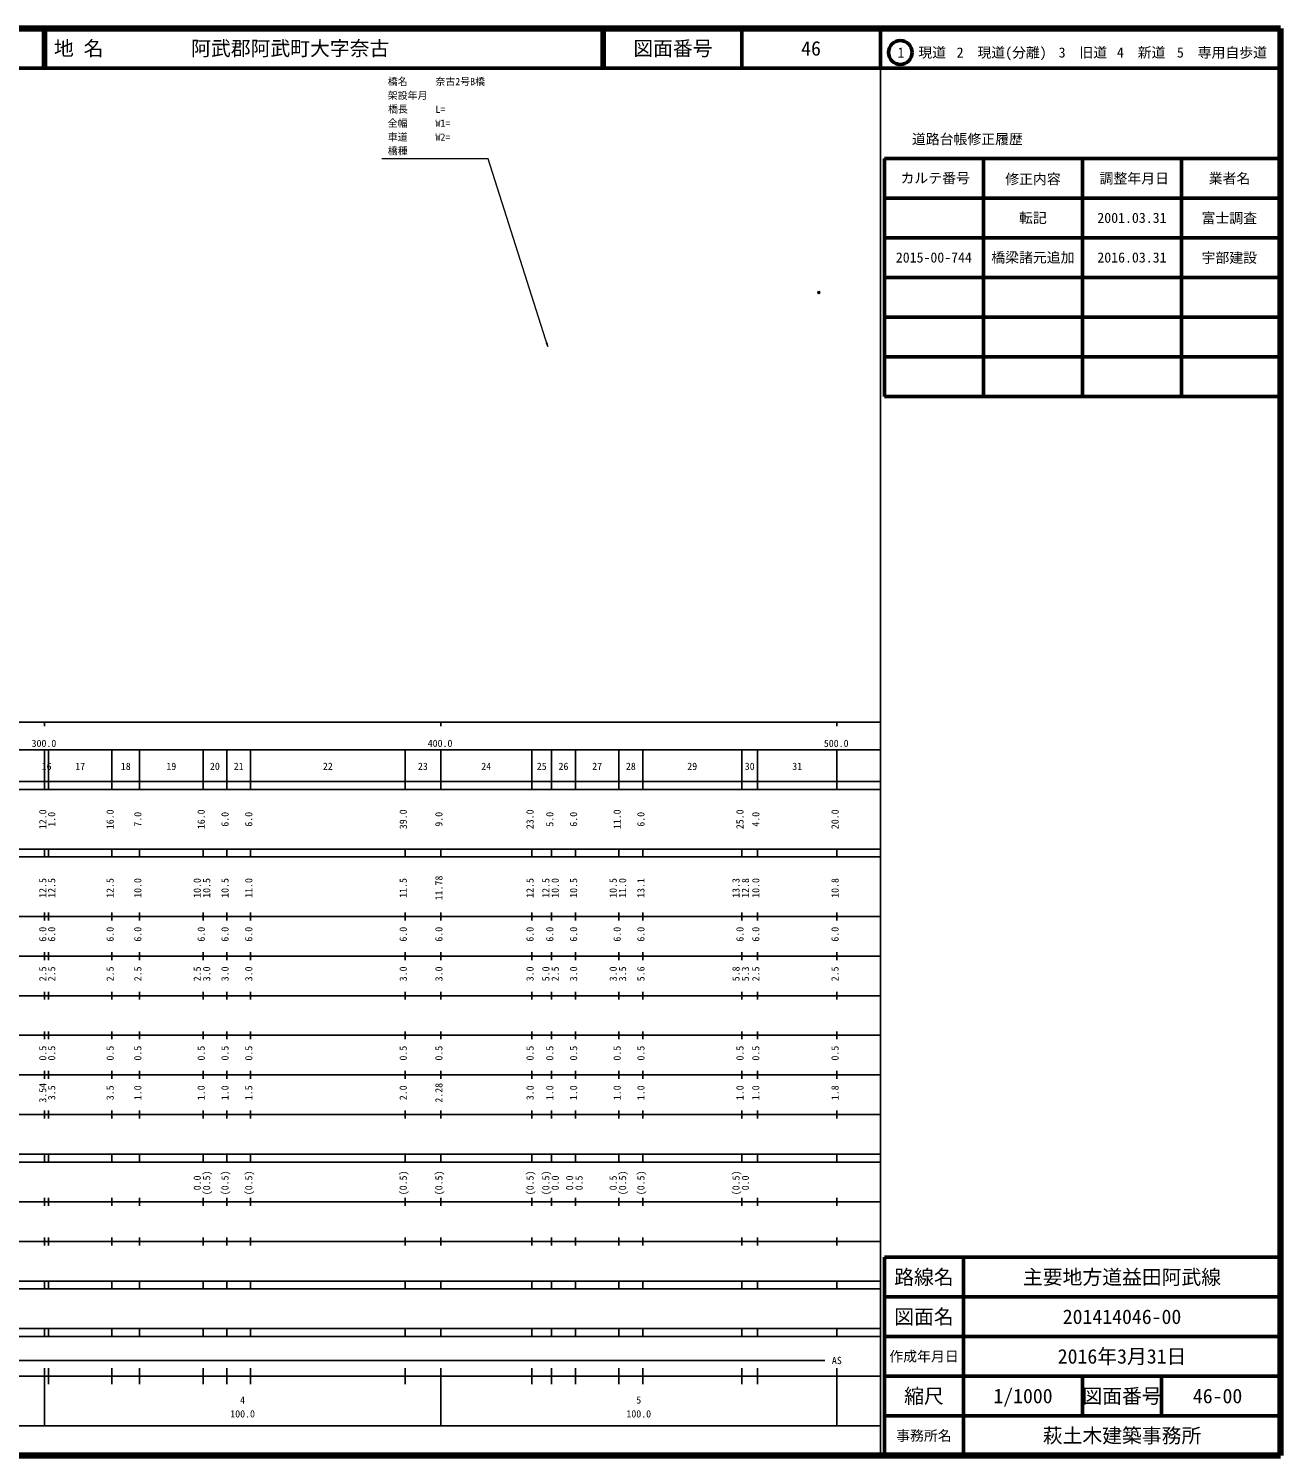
# Model space of a CAD drawing. Units: millimetres on the paper, with parts at other scales. Extents: x 40 to 680, y 20 to 380.
# Drawn here: x 364 to 680, y 20 to 380 of the extents above; entities that cross this region are included whole.
import ezdxf
from ezdxf.enums import TextEntityAlignment as Align

# ---------------------------------------------------------------- set-up
doc = ezdxf.new("R2010")
doc.units = ezdxf.units.MM
doc.header["$PDMODE"] = 32
doc.header["$PDSIZE"] = 0.5
for name, color, linetype in [('M-OTRS', 6, 'Continuous'), ('M-STR-STR1', 7, 'Continuous'), ('M-TTL-TXT', 7, 'Continuous')]:
    doc.layers.add(name, color=color, linetype=linetype)
for name, color, linetype, lineweight in [('M-TTL', 2, 'Continuous', 140), ('M-TTL-BAND', 7, 'Continuous', 25), ('M-TTL-FRAM', 2, 'Continuous', 50), ('M-TTL-LINE', 7, 'Continuous', 50)]:
    doc.layers.add(name, color=color, linetype=linetype, lineweight=lineweight)
doc.styles.add('ＭＳ ゴシック', font='')
doc.styles.get('ＭＳ ゴシック').set_extended_font_data('MS Gothic')

# ---------------------------------------------------------------- blocks, each defined once
blk = doc.blocks.new('open_arrow')
at = {"color": 0, "linetype": 'Continuous', "lineweight": -2}
blk.add_lwpolyline([(7.5, 1.25), (0, 0), (7.5, -1.25)], dxfattribs=at)

msp = doc.modelspace()

# ---------------------------------------------------------------- linework, layer by layer
at = {"layer": 'M-OTRS'}
msp.add_point((563.459, 313.407), dxfattribs=at)
at = {"layer": 'M-TTL'}
for p, q in [((680, 380), (40, 380)), ((680, 20), (680, 380)), ((40, 20), (680, 20))]:
    msp.add_line(p, q, dxfattribs=at)
at = {"layer": 'M-TTL', "color": 7, "lineweight": 13}
msp.add_lwpolyline([(495.062, 299.786), (480, 347.124), (453.103, 347.124)], dxfattribs=at)
at = {"layer": 'M-TTL-BAND'}
for p, q in [((579, 20), (579, 370)), ((40, 205), (579, 205)), ((368, 205), (368, 204)), ((468, 205), (468, 204)), ((568, 205), (568, 204)), ((68, 198), (579, 198)), ((368, 188), (368, 198)), ((369, 188), (369, 198)), ((385, 188), (385, 198)), ((392, 188), (392, 198)), ((408, 188), (408, 198)), ((414, 188), (414, 198)), ((420, 188), (420, 198)), ((459, 188), (459, 198)), ((468, 188), (468, 198)), ((491, 188), (491, 198)), ((496, 188), (496, 198)), ((502, 188), (502, 198)), ((513, 188), (513, 198)), ((519, 188), (519, 198)), ((544, 188), (544, 198)), ((548, 188), (548, 198)), ((568, 188), (568, 198)), ((40, 190), (579, 190)), ((40, 188), (579, 188)), ((40, 173), (579, 173)), ((368, 171), (368, 173)), ((369, 171), (369, 173)), ((385, 171), (385, 173)), ((392, 171), (392, 173)), ((408, 171), (408, 173)), ((414, 171), (414, 173)), ((420, 171), (420, 173)), ((459, 171), (459, 173)), ((468, 171), (468, 173)), ((491, 171), (491, 173)), ((496, 171), (496, 173)), ((502, 171), (502, 173)), ((513, 171), (513, 173)), ((519, 171), (519, 173)), ((544, 171), (544, 173)), ((548, 171), (548, 173)), ((568, 171), (568, 173)), ((40, 171), (579, 171)), ((40, 156), (579, 156)), ((368, 155), (368, 157)), ((369, 155), (369, 157)), ((385, 155), (385, 157)), ((392, 155), (392, 157)), ((408, 155), (408, 157)), ((414, 155), (414, 157)), ((420, 155), (420, 157)), ((459, 155), (459, 157)), ((468, 155), (468, 157)), ((491, 155), (491, 157)), ((496, 155), (496, 157)), ((502, 155), (502, 157)), ((513, 155), (513, 157)), ((519, 155), (519, 157)), ((544, 155), (544, 157)), ((548, 155), (548, 157)), ((568, 155), (568, 157)), ((46, 146), (579, 146)), ((368, 145), (368, 147)), ((369, 145), (369, 147)), ((385, 145), (385, 147)), ((392, 145), (392, 147)), ((408, 145), (408, 147)), ((414, 145), (414, 147)), ((420, 145), (420, 147)), ((459, 145), (459, 147)), ((468, 145), (468, 147)), ((491, 145), (491, 147)), ((496, 145), (496, 147)), ((502, 145), (502, 147)), ((513, 145), (513, 147)), ((519, 145), (519, 147)), ((544, 145), (544, 147)), ((548, 145), (548, 147)), ((568, 145), (568, 147)), ((368, 135), (368, 137)), ((369, 135), (369, 137)), ((385, 135), (385, 137)), ((392, 135), (392, 137)), ((408, 135), (408, 137)), ((414, 135), (414, 137)), ((420, 135), (420, 137)), ((459, 135), (459, 137)), ((468, 135), (468, 137)), ((491, 135), (491, 137)), ((496, 135), (496, 137)), ((502, 135), (502, 137)), ((513, 135), (513, 137)), ((519, 135), (519, 137)), ((544, 135), (544, 137)), ((548, 135), (548, 137)), ((568, 135), (568, 137)), ((52, 136), (579, 136)), ((46, 126), (579, 126)), ((368, 125), (368, 127)), ((369, 125), (369, 127)), ((385, 125), (385, 127)), ((392, 125), (392, 127)), ((408, 125), (408, 127)), ((414, 125), (414, 127)), ((420, 125), (420, 127)), ((459, 125), (459, 127)), ((468, 125), (468, 127)), ((491, 125), (491, 127)), ((496, 125), (496, 127)), ((502, 125), (502, 127)), ((513, 125), (513, 127)), ((519, 125), (519, 127)), ((544, 125), (544, 127)), ((548, 125), (548, 127)), ((568, 125), (568, 127)), ((52, 116), (579, 116)), ((368, 115), (368, 117)), ((369, 115), (369, 117)), ((385, 115), (385, 117)), ((392, 115), (392, 117)), ((408, 115), (408, 117)), ((414, 115), (414, 117)), ((420, 115), (420, 117)), ((459, 115), (459, 117)), ((468, 115), (468, 117)), ((491, 115), (491, 117)), ((496, 115), (496, 117)), ((502, 115), (502, 117)), ((513, 115), (513, 117)), ((519, 115), (519, 117)), ((544, 115), (544, 117)), ((548, 115), (548, 117)), ((568, 115), (568, 117)), ((46, 106), (579, 106)), ((368, 105), (368, 107)), ((369, 105), (369, 107)), ((385, 105), (385, 107)), ((392, 105), (392, 107)), ((408, 105), (408, 107)), ((414, 105), (414, 107)), ((420, 105), (420, 107)), ((459, 105), (459, 107)), ((468, 105), (468, 107)), ((491, 105), (491, 107)), ((496, 105), (496, 107)), ((502, 105), (502, 107)), ((513, 105), (513, 107)), ((519, 105), (519, 107)), ((544, 105), (544, 107)), ((548, 105), (548, 107)), ((568, 105), (568, 107)), ((40, 96), (579, 96)), ((40, 94), (579, 94)), ((368, 94), (368, 96)), ((369, 94), (369, 96)), ((385, 94), (385, 96)), ((392, 94), (392, 96)), ((408, 94), (408, 96)), ((414, 94), (414, 96)), ((420, 94), (420, 96)), ((459, 94), (459, 96)), ((468, 94), (468, 96)), ((491, 94), (491, 96)), ((496, 94), (496, 96)), ((502, 94), (502, 96)), ((513, 94), (513, 96)), ((519, 94), (519, 96)), ((544, 94), (544, 96)), ((548, 94), (548, 96)), ((568, 94), (568, 96)), ((49, 84), (579, 84)), ((368, 83), (368, 85)), ((369, 83), (369, 85)), ((385, 83), (385, 85)), ((392, 83), (392, 85)), ((408, 83), (408, 85)), ((414, 83), (414, 85)), ((420, 83), (420, 85)), ((459, 83), (459, 85)), ((468, 83), (468, 85)), ((491, 83), (491, 85)), ((496, 83), (496, 85)), ((502, 83), (502, 85)), ((513, 83), (513, 85)), ((519, 83), (519, 85)), ((544, 83), (544, 85)), ((548, 83), (548, 85)), ((568, 83), (568, 85)), ((40, 74), (579, 74)), ((368, 73), (368, 75)), ((369, 73), (369, 75)), ((385, 73), (385, 75)), ((392, 73), (392, 75)), ((408, 73), (408, 75)), ((414, 73), (414, 75)), ((420, 73), (420, 75)), ((459, 73), (459, 75)), ((468, 73), (468, 75)), ((491, 73), (491, 75)), ((496, 73), (496, 75)), ((502, 73), (502, 75)), ((513, 73), (513, 75)), ((519, 73), (519, 75)), ((544, 73), (544, 75)), ((548, 73), (548, 75)), ((568, 73), (568, 75)), ((40, 64), (579, 64)), ((40, 62), (579, 62)), ((368, 62), (368, 64)), ((369, 62), (369, 64)), ((385, 62), (385, 64)), ((392, 62), (392, 64)), ((408, 62), (408, 64)), ((414, 62), (414, 64)), ((420, 62), (420, 64)), ((459, 62), (459, 64)), ((468, 62), (468, 64)), ((491, 62), (491, 64)), ((496, 62), (496, 64)), ((502, 62), (502, 64)), ((513, 62), (513, 64)), ((519, 62), (519, 64)), ((544, 62), (544, 64)), ((548, 62), (548, 64)), ((568, 62), (568, 64)), ((40, 52), (579, 52)), ((368, 50), (368, 52)), ((369, 50), (369, 52)), ((385, 50), (385, 52)), ((392, 50), (392, 52)), ((408, 50), (408, 52)), ((414, 50), (414, 52)), ((420, 50), (420, 52)), ((459, 50), (459, 52)), ((468, 50), (468, 52)), ((491, 50), (491, 52)), ((496, 50), (496, 52)), ((502, 50), (502, 52)), ((513, 50), (513, 52)), ((519, 50), (519, 52)), ((544, 50), (544, 52)), ((548, 50), (548, 52)), ((568, 50), (568, 52)), ((40, 50), (579, 50)), ((71, 44), (565, 44)), ((40, 40), (579, 40)), ((368, 27.5), (368, 42)), ((369, 38), (369, 42)), ((385, 38), (385, 42)), ((392, 38), (392, 42)), ((408, 38), (408, 42)), ((414, 38), (414, 42)), ((420, 38), (420, 42)), ((459, 38), (459, 42)), ((468, 27.5), (468, 42)), ((491, 38), (491, 42)), ((496, 38), (496, 42)), ((502, 38), (502, 42)), ((513, 38), (513, 42)), ((519, 38), (519, 42)), ((544, 38), (544, 42)), ((548, 38), (548, 42)), ((568, 27.5), (568, 42)), ((68, 27.5), (579, 27.5))]:
    msp.add_line(p, q, dxfattribs=at)
at = {"layer": 'M-TTL-FRAM'}
for p, q in [((580, 347.197), (580, 287.197)), ((580, 347.197), (680, 347.197)), ((580, 287.197), (680, 287.197)), ((680, 70), (580, 70)), ((580, 70), (580, 20))]:
    msp.add_line(p, q, dxfattribs=at)
at = {"layer": 'M-TTL-LINE'}
for p, q in [((367.75, 380), (367.75, 370)), ((368.25, 380), (368.25, 370)), ((508.747, 380), (508.747, 370)), ((509.247, 380), (509.247, 370)), ((543.997, 380), (543.997, 370)), ((579, 380), (579, 370)), ((40, 370), (680, 370)), ((605, 347.197), (605, 287.197)), ((630, 347.197), (630, 287.197)), ((655, 347.197), (655, 287.197)), ((580, 337.197), (680, 337.197)), ((580, 327.197), (680, 327.197)), ((580, 317.197), (680, 317.197)), ((580, 307.197), (680, 307.197)), ((580, 297.197), (680, 297.197)), ((600, 70), (600, 20)), ((680, 60), (580, 60)), ((680, 50), (580, 50)), ((680, 40), (580, 40)), ((630, 40), (630, 30)), ((650, 40), (650, 30)), ((680, 30), (580, 30))]:
    msp.add_line(p, q, dxfattribs=at)
msp.add_circle((584.031, 373.958), 3, dxfattribs=at)

# ---------------------------------------------------------------- block references
at = {"layer": 'M-TTL', "color": 7, "lineweight": 13, "xscale": 0.133, "yscale": 0.133, "rotation": 107.7}
msp.add_blockref('open_arrow', (495.062, 299.786), dxfattribs=at)

# ---------------------------------------------------------------- texts
at = {"layer": 'M-STR-STR1', "style": 'ＭＳ ゴシック'}
for s, p in [('橋名', (454.648, 365.155)), ('奈古2号B橋', (466.693, 365.155)), ('架設年月', (454.648, 361.655)), ('橋長', (454.716, 358.207)), ('L=', (466.693, 358.155)), ('全幅', (454.648, 354.655)), ('W1=', (466.693, 354.655)), ('車道', (454.648, 351.155)), ('W2=', (466.693, 351.155)), ('橋種', (454.648, 347.655))]:
    msp.add_text(s, height=1.833, dxfattribs=at).set_placement(p, align=Align.BOTTOM_LEFT)
at = {"layer": 'M-TTL-BAND', "style": 'ＭＳ ゴシック'}
for s, p in [('300.0', (367.844, 198.195)), ('400.0', (467.844, 198.195)), ('500.0', (567.844, 198.195)), ('16', (368.5, 192.405)), ('17', (377, 192.405)), ('18', (388.5, 192.405)), ('19', (400, 192.405)), ('20', (411, 192.405)), ('21', (417, 192.405)), ('22', (439.5, 192.405)), ('23', (463.5, 192.405)), ('24', (479.5, 192.405)), ('25', (493.5, 192.405)), ('26', (499, 192.405)), ('27', (507.5, 192.405)), ('28', (516, 192.405)), ('29', (531.5, 192.405)), ('30', (546, 192.405)), ('31', (558, 192.405)), ('AS', (568, 42.5)), ('4', (418, 32.523)), ('5', (518, 32.523)), ('100.0', (418, 29.033)), ('100.0', (518, 29.033))]:
    msp.add_text(s, height=1.833, dxfattribs=at).set_placement(p, align=Align.BOTTOM_CENTER)
for s, p in [('12.0', (369, 180.5)), ('1.0', (371.252, 180.5)), ('16.0', (386, 180.5)), ('7.0', (393, 180.5)), ('16.0', (409, 180.5)), ('6.0', (415, 180.5)), ('6.0', (421, 180.5)), ('39.0', (460, 180.5)), ('9.0', (469, 180.5)), ('23.0', (492, 180.5)), ('5.0', (497, 180.5)), ('6.0', (503, 180.5)), ('11.0', (514, 180.5)), ('6.0', (520, 180.5)), ('25.0', (545, 180.5)), ('4.0', (549, 180.5)), ('20.0', (569, 180.5)), ('11.78', (469, 163.174)), ('12.5', (369, 163.174)), ('12.5', (371.252, 163.174)), ('12.5', (386, 163.174)), ('10.0', (393, 163.174)), ('10.0', (408, 163.174)), ('10.5', (410.37, 163.174)), ('10.5', (415, 163.174)), ('11.0', (421, 163.174)), ('11.5', (460, 163.174)), ('12.5', (492, 163.174)), ('12.5', (496, 163.174)), ('10.0', (498.37, 163.174)), ('10.5', (503, 163.174)), ('10.5', (513, 163.174)), ('11.0', (515.37, 163.174)), ('13.1', (520, 163.174)), ('13.3', (544, 163.174)), ('12.8', (546.37, 163.174)), ('10.0', (549, 163.174)), ('10.8', (569, 163.174)), ('6.0', (369, 151.5)), ('6.0', (371.252, 151.5)), ('6.0', (386, 151.5)), ('6.0', (393, 151.5)), ('6.0', (409, 151.5)), ('6.0', (415, 151.5)), ('6.0', (421, 151.5)), ('6.0', (460, 151.5)), ('6.0', (469, 151.5)), ('6.0', (492, 151.5)), ('6.0', (497, 151.5)), ('6.0', (503, 151.5)), ('6.0', (514, 151.5)), ('6.0', (520, 151.5)), ('6.0', (545, 151.5)), ('6.0', (549, 151.5)), ('6.0', (569, 151.5)), ('2.5', (369, 141.5)), ('2.5', (371.252, 141.5)), ('2.5', (386, 141.5)), ('2.5', (393, 141.5)), ('2.5', (408, 141.5)), ('3.0', (410.37, 141.5)), ('3.0', (415, 141.5)), ('3.0', (421, 141.5)), ('3.0', (460, 141.5)), ('3.0', (469, 141.5)), ('3.0', (492, 141.5)), ('5.0', (496, 141.5)), ('2.5', (498.37, 141.5)), ('3.0', (503, 141.5)), ('3.0', (513, 141.5)), ('3.5', (515.37, 141.5)), ('5.6', (520, 141.5)), ('5.8', (544, 141.5)), ('5.3', (546.37, 141.5)), ('2.5', (549, 141.5)), ('2.5', (569, 141.5)), ('0.5', (369, 121.5)), ('0.5', (371.252, 121.5)), ('0.5', (386, 121.5)), ('0.5', (393, 121.5)), ('0.5', (409, 121.5)), ('0.5', (415, 121.5)), ('0.5', (421, 121.5)), ('0.5', (460, 121.5)), ('0.5', (469, 121.5)), ('0.5', (492, 121.5)), ('0.5', (497, 121.5)), ('0.5', (503, 121.5)), ('0.5', (514, 121.5)), ('0.5', (520, 121.5)), ('0.5', (545, 121.5)), ('0.5', (549, 121.5)), ('0.5', (569, 121.5)), ('3.54', (369, 111.5)), ('3.5', (371.252, 111.5)), ('3.5', (386, 111.5)), ('1.0', (393, 111.5)), ('1.0', (409, 111.5)), ('1.0', (415, 111.5)), ('1.5', (421, 111.5)), ('2.0', (460, 111.5)), ('2.28', (469, 111.5)), ('3.0', (492, 111.5)), ('1.0', (497, 111.5)), ('1.0', (503, 111.5)), ('1.0', (514, 111.5)), ('1.0', (520, 111.5)), ('1.0', (545, 111.5)), ('1.0', (549, 111.5)), ('1.8', (569, 111.5)), ('0.0', (408, 88.764)), ('(0.5)', (410.37, 88.764)), ('(0.5)', (415, 88.764)), ('(0.5)', (421, 88.764)), ('(0.5)', (460, 88.764)), ('(0.5)', (469, 88.764)), ('(0.5)', (492, 88.764)), ('(0.5)', (496, 88.764)), ('0.0', (498.37, 88.764)), ('0.0', (502, 88.764)), ('0.5', (504.37, 88.764)), ('0.5', (513, 88.764)), ('(0.5)', (515.37, 88.764)), ('(0.5)', (520, 88.764)), ('(0.5)', (544, 88.764)), ('0.0', (546.37, 88.764))]:
    msp.add_text(s, height=1.833, rotation=90, dxfattribs=at).set_placement(p, align=Align.BOTTOM_CENTER)
at = {"layer": 'M-TTL-TXT', "style": 'ＭＳ ゴシック'}
for s, p in [('地 名', (370.38, 375)), ('阿武郡阿武町大字奈古', (405.024, 375))]:
    msp.add_text(s, height=3.666, dxfattribs=at).set_placement(p, align=Align.MIDDLE_LEFT)
for s, height, p in [('図面番号', 3.666, (526.622, 375)), ('46', 3.666, (561.497, 375)), ('1\u3000現道', 2.566, (589.448, 373.958)), ('2\u3000現道(分離)', 2.566, (609.619, 373.958)), ('3\u3000旧道', 2.566, (630.121, 373.958)), ('4\u3000新道', 2.566, (644.824, 373.958)), ('5\u3000専用自歩道', 2.566, (665.228, 373.958)), ('道路台帳修正履歴', 2.566, (600.968, 352.113)), ('カルテ番号', 2.566, (592.839, 342.277)), ('修正内容', 2.566, (617.509, 342.023)), ('調整年月日', 2.566, (643.089, 342.197)), ('業者名', 2.566, (667.134, 342.197)), ('転記', 2.566, (617.5, 332.245)), ('2001.03.31', 2.566, (642.5, 332.245)), ('富士調査', 2.566, (667.077, 332.189)), ('2015-00-744', 2.566, (592.5, 322.245)), ('橋梁諸元追加', 2.566, (617.5, 322.245)), ('2016.03.31', 2.566, (642.5, 322.245)), ('宇部建設', 2.566, (667.077, 322.189)), ('路線名', 3.666, (590, 65)), ('路線名', 3.666, (590, 65)), ('主要地方道益田阿武線', 3.666, (640, 65)), ('図面名', 3.666, (590, 55)), ('図面名', 3.666, (590, 55)), ('201414046-00', 3.666, (640, 55)), ('2016年3月31日', 3.666, (640, 45)), ('作成年月日', 2.566, (590, 45)), ('作成年月日', 2.566, (590, 45)), ('縮尺', 3.666, (590, 35)), ('縮尺', 3.666, (590, 35)), ('1/1000', 3.666, (615, 35)), ('図面番号', 3.666, (640, 35)), ('図面番号', 3.666, (640, 35)), ('46-00', 3.666, (664.125, 35)), ('事務所名', 2.566, (590, 25)), ('事務所名', 2.566, (590, 25)), ('萩土木建築事務所', 3.666, (640, 25))]:
    msp.add_text(s, height=height, dxfattribs=at).set_placement(p, align=Align.MIDDLE_CENTER)

doc.saveas('drawing.dxf')
